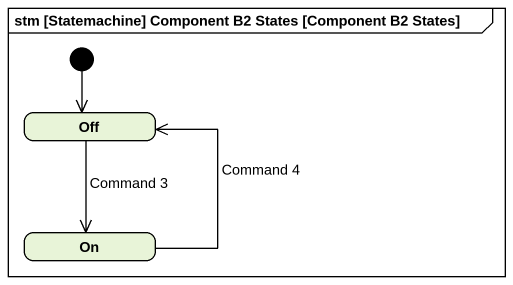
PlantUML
@startuml
mainframe stm [Statemachine] Component B2 States [Component B2 States]
hide empty description
state Off
state "On" as On_
[*] --> Off
Off --> On_ : Command 3
On_ -up-> Off : Command 4
@enduml
